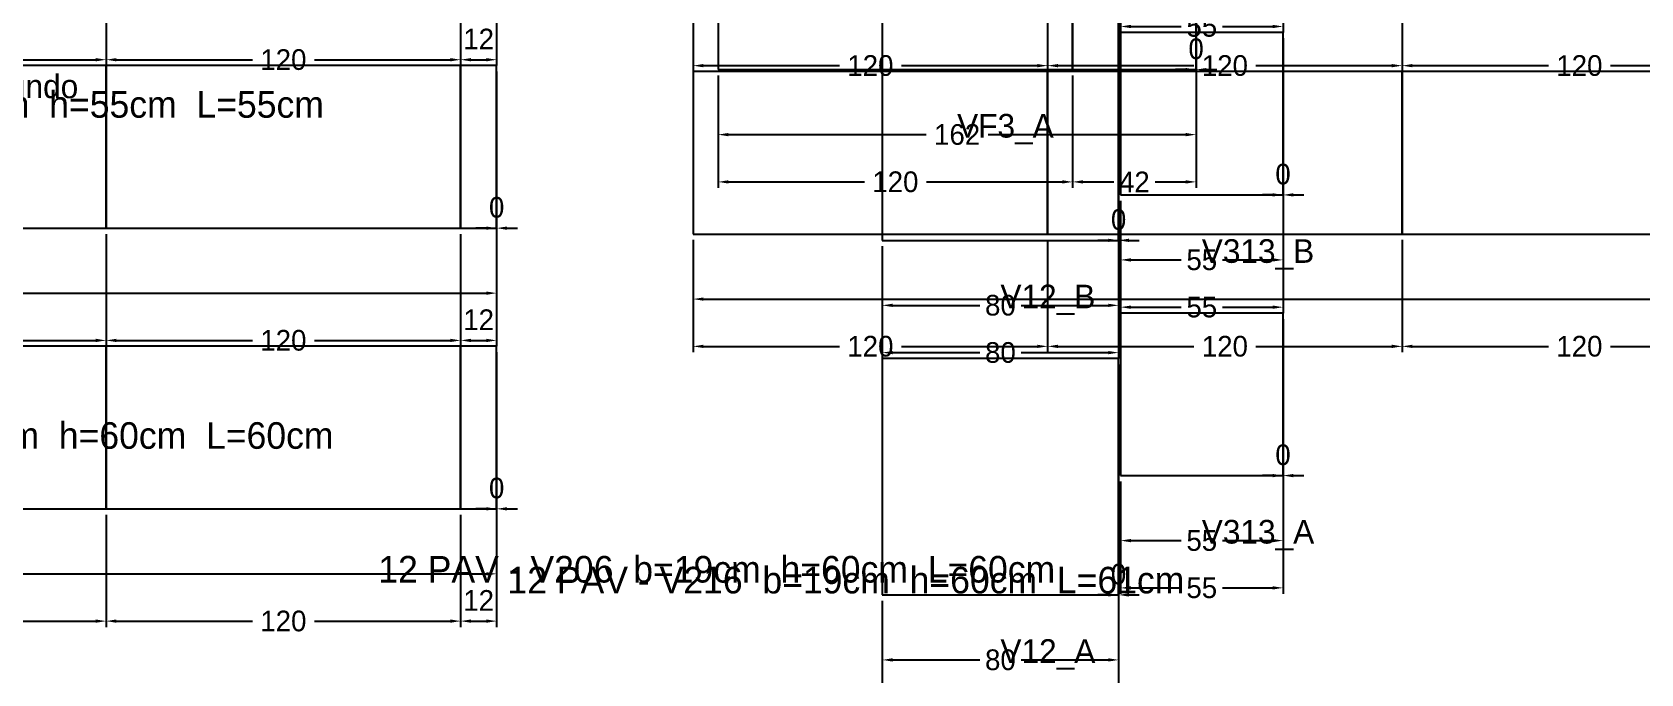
# Model space of a CAD drawing. Header units: metres. Extents: x 946 to 6411, y -603 to 1666.
# Drawn here: x 1641 to 2185, y -108 to 110 of the extents above; entities that cross this region are included whole.
import ezdxf

# ---------------------------------------------------------------- set-up
doc = ezdxf.new("R2010")
doc.units = ezdxf.units.M
doc.layers.add('COTA', color=3, linetype='Continuous')
doc.dimstyles.new('COTA_VIG', dxfattribs={"dimtxt": 7, "dimasz": 3.5, "dimexe": 2, "dimexo": 2, "dimgap": 1.5, "dimtad": 1, "dimdec": 1, "dimcen": 2.5, "dimclrd": 3, "dimclre": 3, "dimclrt": 3, "dimazin": 3, "dimtfac": 1, "dimtmove": 0, "dimatfit": 3})

# ---------------------------------------------------------------- blocks, each defined once
blk = doc.blocks.new('_CLOSEDFILLED')
at = {"color": 0, "linetype": 'BYBLOCK'}
blk.add_solid([(-1, 0.16), (0, 0), (-1, -0.16)], dxfattribs=at)
blk = doc.blocks.new('*D49')
at = {"color": 3}
for p, q in [((1872.91, 94.94), (1872.91, 72.94)), ((2034.71, 94.94), (2034.71, 72.94)), ((1876.41, 74.94), (1943.31, 74.94)), ((1964.31, 74.94), (2031.21, 74.94))]:
    blk.add_line(p, q, dxfattribs=at)
at = {"layer": 'Defpoints'}
for p in [(1872.91, 96.94), (2034.71, 96.94), (1872.91, 74.94)]:
    blk.add_point(p, dxfattribs=at)
at = {"layer": 'COTA', "color": 3, "xscale": 3.5, "yscale": 3.5, "rotation": 180}
blk.add_blockref('_CLOSEDFILLED', (1872.91, 74.94), dxfattribs=at)
at = {"layer": 'COTA', "color": 3, "xscale": 3.5, "yscale": 3.5}
blk.add_blockref('_CLOSEDFILLED', (2034.71, 74.94), dxfattribs=at)
at = {"layer": 'COTA', "color": 3, "insert": (1953.81, 74.94), "char_height": 7, "attachment_point": 5}
blk.add_mtext('162', dxfattribs=at)
blk = doc.blocks.new('*D50')
at = {"color": 3}
for p, q in [((1872.91, 94.94), (1872.91, 56.94)), ((1992.91, 94.94), (1992.91, 56.94)), ((1876.41, 58.94), (1922.41, 58.94)), ((1943.41, 58.94), (1989.41, 58.94))]:
    blk.add_line(p, q, dxfattribs=at)
at = {"layer": 'Defpoints'}
for p in [(1872.91, 96.94), (1992.91, 96.94), (1872.91, 58.94)]:
    blk.add_point(p, dxfattribs=at)
at = {"layer": 'COTA', "color": 3, "xscale": 3.5, "yscale": 3.5, "rotation": 180}
blk.add_blockref('_CLOSEDFILLED', (1872.91, 58.94), dxfattribs=at)
at = {"layer": 'COTA', "color": 3, "xscale": 3.5, "yscale": 3.5}
blk.add_blockref('_CLOSEDFILLED', (1992.91, 58.94), dxfattribs=at)
at = {"layer": 'COTA', "color": 3, "insert": (1932.91, 58.94), "char_height": 7, "attachment_point": 5}
blk.add_mtext('120', dxfattribs=at)
blk = doc.blocks.new('*D51')
at = {"color": 3}
for p, q in [((1992.91, 94.94), (1992.91, 56.94)), ((2034.71, 94.94), (2034.71, 56.94)), ((1996.41, 58.94), (2006.81, 58.94)), ((2020.81, 58.94), (2031.21, 58.94))]:
    blk.add_line(p, q, dxfattribs=at)
at = {"layer": 'Defpoints'}
for p in [(1992.91, 96.94), (2034.71, 96.94), (1992.91, 58.94)]:
    blk.add_point(p, dxfattribs=at)
at = {"layer": 'COTA', "color": 3, "xscale": 3.5, "yscale": 3.5, "rotation": 180}
blk.add_blockref('_CLOSEDFILLED', (1992.91, 58.94), dxfattribs=at)
at = {"layer": 'COTA', "color": 3, "xscale": 3.5, "yscale": 3.5}
blk.add_blockref('_CLOSEDFILLED', (2034.71, 58.94), dxfattribs=at)
at = {"layer": 'COTA', "color": 3, "insert": (2013.81, 58.94), "char_height": 7, "attachment_point": 5}
blk.add_mtext('42', dxfattribs=at)
blk = doc.blocks.new('*D136')
at = {"color": 3}
for p, q in [((1928.47, -82.84), (1928.47, -104.84)), ((2008.47, -82.84), (2008.47, -104.84)), ((1931.97, -102.84), (1961.47, -102.84)), ((1975.47, -102.84), (2004.97, -102.84))]:
    blk.add_line(p, q, dxfattribs=at)
at = {"layer": 'Defpoints'}
for p in [(1928.47, -80.84), (2008.47, -80.84), (1928.47, -102.84)]:
    blk.add_point(p, dxfattribs=at)
at = {"layer": 'COTA', "color": 3, "xscale": 3.5, "yscale": 3.5, "rotation": 180}
blk.add_blockref('_CLOSEDFILLED', (1928.47, -102.84), dxfattribs=at)
at = {"layer": 'COTA', "color": 3, "xscale": 3.5, "yscale": 3.5}
blk.add_blockref('_CLOSEDFILLED', (2008.47, -102.84), dxfattribs=at)
at = {"layer": 'COTA', "color": 3, "insert": (1968.47, -102.84), "char_height": 7, "attachment_point": 5}
blk.add_mtext('80', dxfattribs=at)
blk = doc.blocks.new('*D137')
at = {"color": 3}
for p, q in [((1928.47, -82.84), (1928.47, -120.84)), ((2008.47, -82.84), (2008.47, -120.84)), ((1931.97, -118.84), (1961.47, -118.84)), ((1975.47, -118.84), (2004.97, -118.84))]:
    blk.add_line(p, q, dxfattribs=at)
at = {"layer": 'Defpoints'}
for p in [(1928.47, -80.84), (2008.47, -80.84), (1928.47, -118.84)]:
    blk.add_point(p, dxfattribs=at)
at = {"layer": 'COTA', "color": 3, "xscale": 3.5, "yscale": 3.5, "rotation": 180}
blk.add_blockref('_CLOSEDFILLED', (1928.47, -118.84), dxfattribs=at)
at = {"layer": 'COTA', "color": 3, "xscale": 3.5, "yscale": 3.5}
blk.add_blockref('_CLOSEDFILLED', (2008.47, -118.84), dxfattribs=at)
at = {"layer": 'COTA', "color": 3, "insert": (1968.47, -118.84), "char_height": 7, "attachment_point": 5}
blk.add_mtext('80', dxfattribs=at)
blk = doc.blocks.new('*D139')
at = {"color": 3}
for p, q in [((1928.47, 37.16), (1928.47, 15.16)), ((2008.47, 37.16), (2008.47, 15.16)), ((1931.97, 17.16), (1961.47, 17.16)), ((1975.47, 17.16), (2004.97, 17.16))]:
    blk.add_line(p, q, dxfattribs=at)
at = {"layer": 'Defpoints'}
for p in [(1928.47, 39.16), (2008.47, 39.16), (1928.47, 17.16)]:
    blk.add_point(p, dxfattribs=at)
at = {"layer": 'COTA', "color": 3, "xscale": 3.5, "yscale": 3.5, "rotation": 180}
blk.add_blockref('_CLOSEDFILLED', (1928.47, 17.16), dxfattribs=at)
at = {"layer": 'COTA', "color": 3, "xscale": 3.5, "yscale": 3.5}
blk.add_blockref('_CLOSEDFILLED', (2008.47, 17.16), dxfattribs=at)
at = {"layer": 'COTA', "color": 3, "insert": (1968.47, 17.16), "char_height": 7, "attachment_point": 5}
blk.add_mtext('80', dxfattribs=at)
blk = doc.blocks.new('*D140')
at = {"color": 3}
for p, q in [((1928.47, 37.16), (1928.47, -0.84)), ((2008.47, 37.16), (2008.47, -0.84)), ((1931.97, 1.16), (1961.47, 1.16)), ((1975.47, 1.16), (2004.97, 1.16))]:
    blk.add_line(p, q, dxfattribs=at)
at = {"layer": 'Defpoints'}
for p in [(1928.47, 39.16), (2008.47, 39.16), (1928.47, 1.16)]:
    blk.add_point(p, dxfattribs=at)
at = {"layer": 'COTA', "color": 3, "xscale": 3.5, "yscale": 3.5, "rotation": 180}
blk.add_blockref('_CLOSEDFILLED', (1928.47, 1.16), dxfattribs=at)
at = {"layer": 'COTA', "color": 3, "xscale": 3.5, "yscale": 3.5}
blk.add_blockref('_CLOSEDFILLED', (2008.47, 1.16), dxfattribs=at)
at = {"layer": 'COTA', "color": 3, "insert": (1968.47, 1.16), "char_height": 7, "attachment_point": 5}
blk.add_mtext('80', dxfattribs=at)
blk = doc.blocks.new('*D1381')
at = {"color": 3}
for p, q in [((945.75, -53.71), (945.75, -75.71)), ((1797.95, -53.71), (1797.95, -75.71)), ((949.25, -73.71), (1361.35, -73.71)), ((1382.35, -73.71), (1794.45, -73.71))]:
    blk.add_line(p, q, dxfattribs=at)
at = {"layer": 'Defpoints'}
for p in [(945.75, -51.71), (1797.95, -51.71), (945.75, -73.71)]:
    blk.add_point(p, dxfattribs=at)
at = {"layer": 'COTA', "color": 3, "xscale": 3.5, "yscale": 3.5, "rotation": 180}
blk.add_blockref('_CLOSEDFILLED', (945.75, -73.71), dxfattribs=at)
at = {"layer": 'COTA', "color": 3, "xscale": 3.5, "yscale": 3.5}
blk.add_blockref('_CLOSEDFILLED', (1797.95, -73.71), dxfattribs=at)
at = {"layer": 'COTA', "color": 3, "insert": (1371.85, -73.71), "char_height": 7, "attachment_point": 5}
blk.add_mtext('852', dxfattribs=at)
blk = doc.blocks.new('*D1387')
at = {"color": 3}
for p, q in [((1545.75, -53.71), (1545.75, -91.71)), ((1665.75, -53.71), (1665.75, -91.71)), ((1549.25, -89.71), (1595.25, -89.71)), ((1616.25, -89.71), (1662.25, -89.71))]:
    blk.add_line(p, q, dxfattribs=at)
at = {"layer": 'Defpoints'}
for p in [(1545.75, -51.71), (1665.75, -51.71), (1545.75, -89.71)]:
    blk.add_point(p, dxfattribs=at)
at = {"layer": 'COTA', "color": 3, "xscale": 3.5, "yscale": 3.5, "rotation": 180}
blk.add_blockref('_CLOSEDFILLED', (1545.75, -89.71), dxfattribs=at)
at = {"layer": 'COTA', "color": 3, "xscale": 3.5, "yscale": 3.5}
blk.add_blockref('_CLOSEDFILLED', (1665.75, -89.71), dxfattribs=at)
at = {"layer": 'COTA', "color": 3, "insert": (1605.75, -89.71), "char_height": 7, "attachment_point": 5}
blk.add_mtext('120', dxfattribs=at)
blk = doc.blocks.new('*D1388')
at = {"color": 3}
for p, q in [((1665.75, -53.71), (1665.75, -91.71)), ((1785.75, -53.71), (1785.75, -91.71)), ((1669.25, -89.71), (1715.25, -89.71)), ((1736.25, -89.71), (1782.25, -89.71))]:
    blk.add_line(p, q, dxfattribs=at)
at = {"layer": 'Defpoints'}
for p in [(1665.75, -51.71), (1785.75, -51.71), (1665.75, -89.71)]:
    blk.add_point(p, dxfattribs=at)
at = {"layer": 'COTA', "color": 3, "xscale": 3.5, "yscale": 3.5, "rotation": 180}
blk.add_blockref('_CLOSEDFILLED', (1665.75, -89.71), dxfattribs=at)
at = {"layer": 'COTA', "color": 3, "xscale": 3.5, "yscale": 3.5}
blk.add_blockref('_CLOSEDFILLED', (1785.75, -89.71), dxfattribs=at)
at = {"layer": 'COTA', "color": 3, "insert": (1725.75, -89.71), "char_height": 7, "attachment_point": 5}
blk.add_mtext('120', dxfattribs=at)
blk = doc.blocks.new('*D1389')
at = {"color": 3}
for p, q in [((1785.75, -53.71), (1785.75, -91.71)), ((1797.95, -53.71), (1797.95, -91.71)), ((1789.25, -89.71), (1794.45, -89.71))]:
    blk.add_line(p, q, dxfattribs=at)
at = {"layer": 'Defpoints'}
for p in [(1785.75, -51.71), (1797.95, -51.71), (1785.75, -89.71)]:
    blk.add_point(p, dxfattribs=at)
at = {"layer": 'COTA', "color": 3, "xscale": 3.5, "yscale": 3.5, "rotation": 180}
blk.add_blockref('_CLOSEDFILLED', (1785.75, -89.71), dxfattribs=at)
at = {"layer": 'COTA', "color": 3, "xscale": 3.5, "yscale": 3.5}
blk.add_blockref('_CLOSEDFILLED', (1797.95, -89.71), dxfattribs=at)
at = {"layer": 'COTA', "color": 3, "insert": (1791.85, -82.71), "char_height": 7, "attachment_point": 5}
blk.add_mtext('12', dxfattribs=at)
blk = doc.blocks.new('*D1391')
at = {"color": 3}
for p, q in [((945.75, 41.29), (945.75, 19.29)), ((1797.95, 41.29), (1797.95, 19.29)), ((949.25, 21.29), (1361.35, 21.29)), ((1382.35, 21.29), (1794.45, 21.29))]:
    blk.add_line(p, q, dxfattribs=at)
at = {"layer": 'Defpoints'}
for p in [(945.75, 43.29), (1797.95, 43.29), (945.75, 21.29)]:
    blk.add_point(p, dxfattribs=at)
at = {"layer": 'COTA', "color": 3, "xscale": 3.5, "yscale": 3.5, "rotation": 180}
blk.add_blockref('_CLOSEDFILLED', (945.75, 21.29), dxfattribs=at)
at = {"layer": 'COTA', "color": 3, "xscale": 3.5, "yscale": 3.5}
blk.add_blockref('_CLOSEDFILLED', (1797.95, 21.29), dxfattribs=at)
at = {"layer": 'COTA', "color": 3, "insert": (1371.85, 21.29), "char_height": 7, "attachment_point": 5}
blk.add_mtext('852', dxfattribs=at)
blk = doc.blocks.new('*D1397')
at = {"color": 3}
for p, q in [((1545.75, 41.29), (1545.75, 3.29)), ((1665.75, 41.29), (1665.75, 3.29)), ((1549.25, 5.29), (1595.25, 5.29)), ((1616.25, 5.29), (1662.25, 5.29))]:
    blk.add_line(p, q, dxfattribs=at)
at = {"layer": 'Defpoints'}
for p in [(1545.75, 43.29), (1665.75, 43.29), (1545.75, 5.29)]:
    blk.add_point(p, dxfattribs=at)
at = {"layer": 'COTA', "color": 3, "xscale": 3.5, "yscale": 3.5, "rotation": 180}
blk.add_blockref('_CLOSEDFILLED', (1545.75, 5.29), dxfattribs=at)
at = {"layer": 'COTA', "color": 3, "xscale": 3.5, "yscale": 3.5}
blk.add_blockref('_CLOSEDFILLED', (1665.75, 5.29), dxfattribs=at)
at = {"layer": 'COTA', "color": 3, "insert": (1605.75, 5.29), "char_height": 7, "attachment_point": 5}
blk.add_mtext('120', dxfattribs=at)
blk = doc.blocks.new('*D1398')
at = {"color": 3}
for p, q in [((1665.75, 41.29), (1665.75, 3.29)), ((1785.75, 41.29), (1785.75, 3.29)), ((1669.25, 5.29), (1715.25, 5.29)), ((1736.25, 5.29), (1782.25, 5.29))]:
    blk.add_line(p, q, dxfattribs=at)
at = {"layer": 'Defpoints'}
for p in [(1665.75, 43.29), (1785.75, 43.29), (1665.75, 5.29)]:
    blk.add_point(p, dxfattribs=at)
at = {"layer": 'COTA', "color": 3, "xscale": 3.5, "yscale": 3.5, "rotation": 180}
blk.add_blockref('_CLOSEDFILLED', (1665.75, 5.29), dxfattribs=at)
at = {"layer": 'COTA', "color": 3, "xscale": 3.5, "yscale": 3.5}
blk.add_blockref('_CLOSEDFILLED', (1785.75, 5.29), dxfattribs=at)
at = {"layer": 'COTA', "color": 3, "insert": (1725.75, 5.29), "char_height": 7, "attachment_point": 5}
blk.add_mtext('120', dxfattribs=at)
blk = doc.blocks.new('*D1399')
at = {"color": 3}
for p, q in [((1785.75, 41.29), (1785.75, 3.29)), ((1797.95, 41.29), (1797.95, 3.29)), ((1789.25, 5.29), (1794.45, 5.29))]:
    blk.add_line(p, q, dxfattribs=at)
at = {"layer": 'Defpoints'}
for p in [(1785.75, 43.29), (1797.95, 43.29), (1785.75, 5.29)]:
    blk.add_point(p, dxfattribs=at)
at = {"layer": 'COTA', "color": 3, "xscale": 3.5, "yscale": 3.5, "rotation": 180}
blk.add_blockref('_CLOSEDFILLED', (1785.75, 5.29), dxfattribs=at)
at = {"layer": 'COTA', "color": 3, "xscale": 3.5, "yscale": 3.5}
blk.add_blockref('_CLOSEDFILLED', (1797.95, 5.29), dxfattribs=at)
at = {"layer": 'COTA', "color": 3, "insert": (1791.85, 12.29), "char_height": 7, "attachment_point": 5}
blk.add_mtext('12', dxfattribs=at)
blk = doc.blocks.new('*D1407')
at = {"color": 3}
for p, q in [((1545.75, 136.29), (1545.75, 98.29)), ((1665.75, 136.29), (1665.75, 98.29)), ((1549.25, 100.29), (1595.25, 100.29)), ((1616.25, 100.29), (1662.25, 100.29))]:
    blk.add_line(p, q, dxfattribs=at)
at = {"layer": 'Defpoints'}
for p in [(1545.75, 138.29), (1665.75, 138.29), (1545.75, 100.29)]:
    blk.add_point(p, dxfattribs=at)
at = {"layer": 'COTA', "color": 3, "xscale": 3.5, "yscale": 3.5, "rotation": 180}
blk.add_blockref('_CLOSEDFILLED', (1545.75, 100.29), dxfattribs=at)
at = {"layer": 'COTA', "color": 3, "xscale": 3.5, "yscale": 3.5}
blk.add_blockref('_CLOSEDFILLED', (1665.75, 100.29), dxfattribs=at)
at = {"layer": 'COTA', "color": 3, "insert": (1605.75, 100.29), "char_height": 7, "attachment_point": 5}
blk.add_mtext('120', dxfattribs=at)
blk = doc.blocks.new('*D1408')
at = {"color": 3}
for p, q in [((1665.75, 136.29), (1665.75, 98.29)), ((1785.75, 136.29), (1785.75, 98.29)), ((1669.25, 100.29), (1715.25, 100.29)), ((1736.25, 100.29), (1782.25, 100.29))]:
    blk.add_line(p, q, dxfattribs=at)
at = {"layer": 'Defpoints'}
for p in [(1665.75, 138.29), (1785.75, 138.29), (1665.75, 100.29)]:
    blk.add_point(p, dxfattribs=at)
at = {"layer": 'COTA', "color": 3, "xscale": 3.5, "yscale": 3.5, "rotation": 180}
blk.add_blockref('_CLOSEDFILLED', (1665.75, 100.29), dxfattribs=at)
at = {"layer": 'COTA', "color": 3, "xscale": 3.5, "yscale": 3.5}
blk.add_blockref('_CLOSEDFILLED', (1785.75, 100.29), dxfattribs=at)
at = {"layer": 'COTA', "color": 3, "insert": (1725.75, 100.29), "char_height": 7, "attachment_point": 5}
blk.add_mtext('120', dxfattribs=at)
blk = doc.blocks.new('*D1409')
at = {"color": 3}
for p, q in [((1785.75, 136.29), (1785.75, 98.29)), ((1797.95, 136.29), (1797.95, 98.29)), ((1789.25, 100.29), (1794.45, 100.29))]:
    blk.add_line(p, q, dxfattribs=at)
at = {"layer": 'Defpoints'}
for p in [(1785.75, 138.29), (1797.95, 138.29), (1785.75, 100.29)]:
    blk.add_point(p, dxfattribs=at)
at = {"layer": 'COTA', "color": 3, "xscale": 3.5, "yscale": 3.5, "rotation": 180}
blk.add_blockref('_CLOSEDFILLED', (1785.75, 100.29), dxfattribs=at)
at = {"layer": 'COTA', "color": 3, "xscale": 3.5, "yscale": 3.5}
blk.add_blockref('_CLOSEDFILLED', (1797.95, 100.29), dxfattribs=at)
at = {"layer": 'COTA', "color": 3, "insert": (1791.85, 107.29), "char_height": 7, "attachment_point": 5}
blk.add_mtext('12', dxfattribs=at)
blk = doc.blocks.new('*D1465')
at = {"color": 3}
for p, q in [((2009.13, -42.46), (2009.13, -64.46)), ((2064.13, -42.46), (2064.13, -64.46)), ((2012.63, -62.46), (2029.63, -62.46)), ((2043.63, -62.46), (2060.63, -62.46))]:
    blk.add_line(p, q, dxfattribs=at)
at = {"layer": 'Defpoints'}
for p in [(2009.13, -40.46), (2064.13, -40.46), (2009.13, -62.46)]:
    blk.add_point(p, dxfattribs=at)
at = {"layer": 'COTA', "color": 3, "xscale": 3.5, "yscale": 3.5, "rotation": 180}
blk.add_blockref('_CLOSEDFILLED', (2009.13, -62.46), dxfattribs=at)
at = {"layer": 'COTA', "color": 3, "xscale": 3.5, "yscale": 3.5}
blk.add_blockref('_CLOSEDFILLED', (2064.13, -62.46), dxfattribs=at)
at = {"layer": 'COTA', "color": 3, "insert": (2036.63, -62.46), "char_height": 7, "attachment_point": 5}
blk.add_mtext('55', dxfattribs=at)
blk = doc.blocks.new('*D1466')
at = {"color": 3}
for p, q in [((2009.13, -42.46), (2009.13, -80.46)), ((2064.13, -42.46), (2064.13, -80.46)), ((2012.63, -78.46), (2029.63, -78.46)), ((2043.63, -78.46), (2060.63, -78.46))]:
    blk.add_line(p, q, dxfattribs=at)
at = {"layer": 'Defpoints'}
for p in [(2009.13, -40.46), (2064.13, -40.46), (2009.13, -78.46)]:
    blk.add_point(p, dxfattribs=at)
at = {"layer": 'COTA', "color": 3, "xscale": 3.5, "yscale": 3.5, "rotation": 180}
blk.add_blockref('_CLOSEDFILLED', (2009.13, -78.46), dxfattribs=at)
at = {"layer": 'COTA', "color": 3, "xscale": 3.5, "yscale": 3.5}
blk.add_blockref('_CLOSEDFILLED', (2064.13, -78.46), dxfattribs=at)
at = {"layer": 'COTA', "color": 3, "insert": (2036.63, -78.46), "char_height": 7, "attachment_point": 5}
blk.add_mtext('55', dxfattribs=at)
blk = doc.blocks.new('*D1468')
at = {"color": 3}
for p, q in [((2009.13, 52.54), (2009.13, 30.54)), ((2064.13, 52.54), (2064.13, 30.54)), ((2012.63, 32.54), (2029.63, 32.54)), ((2043.63, 32.54), (2060.63, 32.54))]:
    blk.add_line(p, q, dxfattribs=at)
at = {"layer": 'Defpoints'}
for p in [(2009.13, 54.54), (2064.13, 54.54), (2009.13, 32.54)]:
    blk.add_point(p, dxfattribs=at)
at = {"layer": 'COTA', "color": 3, "xscale": 3.5, "yscale": 3.5, "rotation": 180}
blk.add_blockref('_CLOSEDFILLED', (2009.13, 32.54), dxfattribs=at)
at = {"layer": 'COTA', "color": 3, "xscale": 3.5, "yscale": 3.5}
blk.add_blockref('_CLOSEDFILLED', (2064.13, 32.54), dxfattribs=at)
at = {"layer": 'COTA', "color": 3, "insert": (2036.63, 32.54), "char_height": 7, "attachment_point": 5}
blk.add_mtext('55', dxfattribs=at)
blk = doc.blocks.new('*D1469')
at = {"color": 3}
for p, q in [((2009.13, 52.54), (2009.13, 14.54)), ((2064.13, 52.54), (2064.13, 14.54)), ((2012.63, 16.54), (2029.63, 16.54)), ((2043.63, 16.54), (2060.63, 16.54))]:
    blk.add_line(p, q, dxfattribs=at)
at = {"layer": 'Defpoints'}
for p in [(2009.13, 54.54), (2064.13, 54.54), (2009.13, 16.54)]:
    blk.add_point(p, dxfattribs=at)
at = {"layer": 'COTA', "color": 3, "xscale": 3.5, "yscale": 3.5, "rotation": 180}
blk.add_blockref('_CLOSEDFILLED', (2009.13, 16.54), dxfattribs=at)
at = {"layer": 'COTA', "color": 3, "xscale": 3.5, "yscale": 3.5}
blk.add_blockref('_CLOSEDFILLED', (2064.13, 16.54), dxfattribs=at)
at = {"layer": 'COTA', "color": 3, "insert": (2036.63, 16.54), "char_height": 7, "attachment_point": 5}
blk.add_mtext('55', dxfattribs=at)
blk = doc.blocks.new('*D1472')
at = {"color": 3}
for p, q in [((2009.13, 147.54), (2009.13, 109.54)), ((2064.13, 147.54), (2064.13, 109.54)), ((2012.63, 111.54), (2029.63, 111.54)), ((2043.63, 111.54), (2060.63, 111.54))]:
    blk.add_line(p, q, dxfattribs=at)
at = {"layer": 'Defpoints'}
for p in [(2009.13, 149.54), (2064.13, 149.54), (2009.13, 111.54)]:
    blk.add_point(p, dxfattribs=at)
at = {"layer": 'COTA', "color": 3, "xscale": 3.5, "yscale": 3.5, "rotation": 180}
blk.add_blockref('_CLOSEDFILLED', (2009.13, 111.54), dxfattribs=at)
at = {"layer": 'COTA', "color": 3, "xscale": 3.5, "yscale": 3.5}
blk.add_blockref('_CLOSEDFILLED', (2064.13, 111.54), dxfattribs=at)
at = {"layer": 'COTA', "color": 3, "insert": (2036.63, 111.54), "char_height": 7, "attachment_point": 5}
blk.add_mtext('55', dxfattribs=at)
blk = doc.blocks.new('*D1846')
at = {"color": 3}
for p, q in [((1864.45, 39.28), (1864.45, 17.28)), ((2719.65, 39.28), (2719.65, 17.28)), ((1867.95, 19.28), (2281.55, 19.28)), ((2302.55, 19.28), (2716.15, 19.28))]:
    blk.add_line(p, q, dxfattribs=at)
at = {"layer": 'Defpoints'}
for p in [(1864.45, 41.28), (2719.65, 41.28), (1864.45, 19.28)]:
    blk.add_point(p, dxfattribs=at)
at = {"layer": 'COTA', "color": 3, "xscale": 3.5, "yscale": 3.5, "rotation": 180}
blk.add_blockref('_CLOSEDFILLED', (1864.45, 19.28), dxfattribs=at)
at = {"layer": 'COTA', "color": 3, "xscale": 3.5, "yscale": 3.5}
blk.add_blockref('_CLOSEDFILLED', (2719.65, 19.28), dxfattribs=at)
at = {"layer": 'COTA', "color": 3, "insert": (2292.05, 19.28), "char_height": 7, "attachment_point": 5}
blk.add_mtext('855', dxfattribs=at)
blk = doc.blocks.new('*D1847')
at = {"color": 3}
for p, q in [((1864.45, 39.28), (1864.45, 1.28)), ((1984.45, 39.28), (1984.45, 1.28)), ((1867.95, 3.28), (1913.95, 3.28)), ((1934.95, 3.28), (1980.95, 3.28))]:
    blk.add_line(p, q, dxfattribs=at)
at = {"layer": 'Defpoints'}
for p in [(1864.45, 41.28), (1984.45, 41.28), (1864.45, 3.28)]:
    blk.add_point(p, dxfattribs=at)
at = {"layer": 'COTA', "color": 3, "xscale": 3.5, "yscale": 3.5, "rotation": 180}
blk.add_blockref('_CLOSEDFILLED', (1864.45, 3.28), dxfattribs=at)
at = {"layer": 'COTA', "color": 3, "xscale": 3.5, "yscale": 3.5}
blk.add_blockref('_CLOSEDFILLED', (1984.45, 3.28), dxfattribs=at)
at = {"layer": 'COTA', "color": 3, "insert": (1924.45, 3.28), "char_height": 7, "attachment_point": 5}
blk.add_mtext('120', dxfattribs=at)
blk = doc.blocks.new('*D1848')
at = {"color": 3}
for p, q in [((1984.45, 39.28), (1984.45, 1.28)), ((2104.45, 39.28), (2104.45, 1.28)), ((1987.95, 3.28), (2033.95, 3.28)), ((2054.95, 3.28), (2100.95, 3.28))]:
    blk.add_line(p, q, dxfattribs=at)
at = {"layer": 'Defpoints'}
for p in [(1984.45, 41.28), (2104.45, 41.28), (1984.45, 3.28)]:
    blk.add_point(p, dxfattribs=at)
at = {"layer": 'COTA', "color": 3, "xscale": 3.5, "yscale": 3.5, "rotation": 180}
blk.add_blockref('_CLOSEDFILLED', (1984.45, 3.28), dxfattribs=at)
at = {"layer": 'COTA', "color": 3, "xscale": 3.5, "yscale": 3.5}
blk.add_blockref('_CLOSEDFILLED', (2104.45, 3.28), dxfattribs=at)
at = {"layer": 'COTA', "color": 3, "insert": (2044.45, 3.28), "char_height": 7, "attachment_point": 5}
blk.add_mtext('120', dxfattribs=at)
blk = doc.blocks.new('*D1849')
at = {"color": 3}
for p, q in [((2104.45, 39.28), (2104.45, 1.28)), ((2224.45, 39.28), (2224.45, 1.28)), ((2107.95, 3.28), (2153.95, 3.28)), ((2174.95, 3.28), (2220.95, 3.28))]:
    blk.add_line(p, q, dxfattribs=at)
at = {"layer": 'Defpoints'}
for p in [(2104.45, 41.28), (2224.45, 41.28), (2104.45, 3.28)]:
    blk.add_point(p, dxfattribs=at)
at = {"layer": 'COTA', "color": 3, "xscale": 3.5, "yscale": 3.5, "rotation": 180}
blk.add_blockref('_CLOSEDFILLED', (2104.45, 3.28), dxfattribs=at)
at = {"layer": 'COTA', "color": 3, "xscale": 3.5, "yscale": 3.5}
blk.add_blockref('_CLOSEDFILLED', (2224.45, 3.28), dxfattribs=at)
at = {"layer": 'COTA', "color": 3, "insert": (2164.45, 3.28), "char_height": 7, "attachment_point": 5}
blk.add_mtext('120', dxfattribs=at)
blk = doc.blocks.new('*D1857')
at = {"color": 3}
for p, q in [((1864.45, 134.28), (1864.45, 96.28)), ((1984.45, 134.28), (1984.45, 96.28)), ((1867.95, 98.28), (1913.95, 98.28)), ((1934.95, 98.28), (1980.95, 98.28))]:
    blk.add_line(p, q, dxfattribs=at)
at = {"layer": 'Defpoints'}
for p in [(1864.45, 136.28), (1984.45, 136.28), (1864.45, 98.28)]:
    blk.add_point(p, dxfattribs=at)
at = {"layer": 'COTA', "color": 3, "xscale": 3.5, "yscale": 3.5, "rotation": 180}
blk.add_blockref('_CLOSEDFILLED', (1864.45, 98.28), dxfattribs=at)
at = {"layer": 'COTA', "color": 3, "xscale": 3.5, "yscale": 3.5}
blk.add_blockref('_CLOSEDFILLED', (1984.45, 98.28), dxfattribs=at)
at = {"layer": 'COTA', "color": 3, "insert": (1924.45, 98.28), "char_height": 7, "attachment_point": 5}
blk.add_mtext('120', dxfattribs=at)
blk = doc.blocks.new('*D1858')
at = {"color": 3}
for p, q in [((1984.45, 134.28), (1984.45, 96.28)), ((2104.45, 134.28), (2104.45, 96.28)), ((1987.95, 98.28), (2033.95, 98.28)), ((2054.95, 98.28), (2100.95, 98.28))]:
    blk.add_line(p, q, dxfattribs=at)
at = {"layer": 'Defpoints'}
for p in [(1984.45, 136.28), (2104.45, 136.28), (1984.45, 98.28)]:
    blk.add_point(p, dxfattribs=at)
at = {"layer": 'COTA', "color": 3, "xscale": 3.5, "yscale": 3.5, "rotation": 180}
blk.add_blockref('_CLOSEDFILLED', (1984.45, 98.28), dxfattribs=at)
at = {"layer": 'COTA', "color": 3, "xscale": 3.5, "yscale": 3.5}
blk.add_blockref('_CLOSEDFILLED', (2104.45, 98.28), dxfattribs=at)
at = {"layer": 'COTA', "color": 3, "insert": (2044.45, 98.28), "char_height": 7, "attachment_point": 5}
blk.add_mtext('120', dxfattribs=at)
blk = doc.blocks.new('*D1859')
at = {"color": 3}
for p, q in [((2104.45, 134.28), (2104.45, 96.28)), ((2224.45, 134.28), (2224.45, 96.28)), ((2107.95, 98.28), (2153.95, 98.28)), ((2174.95, 98.28), (2220.95, 98.28))]:
    blk.add_line(p, q, dxfattribs=at)
at = {"layer": 'Defpoints'}
for p in [(2104.45, 136.28), (2224.45, 136.28), (2104.45, 98.28)]:
    blk.add_point(p, dxfattribs=at)
at = {"layer": 'COTA', "color": 3, "xscale": 3.5, "yscale": 3.5, "rotation": 180}
blk.add_blockref('_CLOSEDFILLED', (2104.45, 98.28), dxfattribs=at)
at = {"layer": 'COTA', "color": 3, "xscale": 3.5, "yscale": 3.5}
blk.add_blockref('_CLOSEDFILLED', (2224.45, 98.28), dxfattribs=at)
at = {"layer": 'COTA', "color": 3, "insert": (2164.45, 98.28), "char_height": 7, "attachment_point": 5}
blk.add_mtext('120', dxfattribs=at)

msp = doc.modelspace()

# ---------------------------------------------------------------- linework, layer by layer
at = {"layer": 'Paineis'}
for points in [[(1872.91, 96.94), (1992.91, 96.94), (1992.91, 151.94), (1872.91, 151.94)], [(1992.91, 96.94), (2034.71, 96.94), (2034.71, 151.94), (1992.91, 151.94)], [(1928.47, 39.16), (2008.47, 39.16), (2008.47, 119.16), (1928.47, 119.16)], [(2009.13, 54.54), (2064.13, 54.54), (2064.13, 109.54), (2009.13, 109.54)], [(1545.75, 43.29), (1665.75, 43.29), (1665.75, 98.29), (1545.75, 98.29)], [(1665.75, 43.29), (1785.75, 43.29), (1785.75, 98.29), (1665.75, 98.29)], [(1785.75, 43.29), (1797.95, 43.29), (1797.95, 98.29), (1785.75, 98.29)], [(1864.45, 41.28), (1984.45, 41.28), (1984.45, 96.28), (1864.45, 96.28)], [(1984.45, 41.28), (2104.45, 41.28), (2104.45, 96.28), (1984.45, 96.28)], [(2104.45, 41.28), (2224.45, 41.28), (2224.45, 96.28), (2104.45, 96.28)], [(2009.13, -40.46), (2064.13, -40.46), (2064.13, 14.54), (2009.13, 14.54)], [(1545.75, -51.71), (1665.75, -51.71), (1665.75, 3.29), (1545.75, 3.29)], [(1665.75, -51.71), (1785.75, -51.71), (1785.75, 3.29), (1665.75, 3.29)], [(1785.75, -51.71), (1797.95, -51.71), (1797.95, 3.29), (1785.75, 3.29)], [(1928.47, -80.84), (2008.47, -80.84), (2008.47, -0.84), (1928.47, -0.84)]]:
    msp.add_lwpolyline(points, close=True, dxfattribs=at)

# ---------------------------------------------------------------- texts
at = {"layer": 'NOMENCLATURA', "char_height": 9, "attachment_point": 1}
for s, insert in [('12 PAV - V9  b=14cm  h=55cm  L=55cm', (1523.73, 89.66)), ('12 PAV - V219  b=30cm  h=60cm  L=60cm', (1513.59, -22.39)), ('12 PAV - V206  b=19cm  h=60cm  L=60cm', (1757.88, -67.66)), ('12 PAV - V216  b=19cm  h=60cm  L=61cm', (1801.6, -71.33))]:
    msp.add_mtext(s, dxfattribs=dict(at, insert=insert))
at = {"layer": 'Texto Secao', "char_height": 8, "attachment_point": 1}
for s, insert in [('V214_Fundo', (1595.05, 95.28)), ('VF3_A', (1953.81, 81.94)), ('V313_B', (2036.63, 39.54)), ('V12_B', (1968.47, 24.16)), ('V313_A', (2036.63, -55.46)), ('V12_A', (1968.47, -95.84))]:
    msp.add_mtext(s, dxfattribs=dict(at, insert=insert))

# ---------------------------------------------------------------- dimensions: what is measured, and where the dimension line sits
at = {"layer": 'COTA'}
for base, p1, p2, picture, middle in [((2009.13, 111.54), (2009.13, 149.54), (2064.13, 149.54), '*D1472', (2036.63, 111.54)), ((1545.75, 100.29), (1545.75, 138.29), (1665.75, 138.29), '*D1407', (1605.75, 100.29)), ((1665.75, 100.29), (1665.75, 138.29), (1785.75, 138.29), '*D1408', (1725.75, 100.29)), ((1785.75, 100.29), (1785.75, 138.29), (1797.95, 138.29), '*D1409', (1791.85, 107.29)), ((1864.45, 98.28), (1864.45, 136.28), (1984.45, 136.28), '*D1857', (1924.45, 98.28)), ((1984.45, 98.28), (1984.45, 136.28), (2104.45, 136.28), '*D1858', (2044.45, 98.28)), ((2104.45, 98.28), (2104.45, 136.28), (2224.45, 136.28), '*D1859', (2164.45, 98.28)), ((1872.91, 74.94), (1872.91, 96.94), (2034.71, 96.94), '*D49', (1953.81, 74.94)), ((1872.91, 58.94), (1872.91, 96.94), (1992.91, 96.94), '*D50', (1932.91, 58.94)), ((1992.91, 58.94), (1992.91, 96.94), (2034.71, 96.94), '*D51', (2013.81, 58.94)), ((2009.13, 32.54), (2009.13, 54.54), (2064.13, 54.54), '*D1468', (2036.63, 32.54)), ((2009.13, 16.54), (2009.13, 54.54), (2064.13, 54.54), '*D1469', (2036.63, 16.54)), ((945.75, 21.29), (945.75, 43.29), (1797.95, 43.29), '*D1391', (1371.85, 21.29)), ((1545.75, 5.29), (1545.75, 43.29), (1665.75, 43.29), '*D1397', (1605.75, 5.29)), ((1665.75, 5.29), (1665.75, 43.29), (1785.75, 43.29), '*D1398', (1725.75, 5.29)), ((1785.75, 5.29), (1785.75, 43.29), (1797.95, 43.29), '*D1399', (1791.85, 12.29)), ((1864.45, 19.28), (1864.45, 41.28), (2719.65, 41.28), '*D1846', (2292.05, 19.28)), ((1864.45, 3.28), (1864.45, 41.28), (1984.45, 41.28), '*D1847', (1924.45, 3.28)), ((1928.47, 17.16), (1928.47, 39.16), (2008.47, 39.16), '*D139', (1968.47, 17.16)), ((1928.47, 1.16), (1928.47, 39.16), (2008.47, 39.16), '*D140', (1968.47, 1.16)), ((1984.45, 3.28), (1984.45, 41.28), (2104.45, 41.28), '*D1848', (2044.45, 3.28)), ((2104.45, 3.28), (2104.45, 41.28), (2224.45, 41.28), '*D1849', (2164.45, 3.28)), ((2009.13, -62.46), (2009.13, -40.46), (2064.13, -40.46), '*D1465', (2036.63, -62.46)), ((2009.13, -78.46), (2009.13, -40.46), (2064.13, -40.46), '*D1466', (2036.63, -78.46)), ((945.75, -73.71), (945.75, -51.71), (1797.95, -51.71), '*D1381', (1371.85, -73.71)), ((1545.75, -89.71), (1545.75, -51.71), (1665.75, -51.71), '*D1387', (1605.75, -89.71)), ((1665.75, -89.71), (1665.75, -51.71), (1785.75, -51.71), '*D1388', (1725.75, -89.71)), ((1785.75, -89.71), (1785.75, -51.71), (1797.95, -51.71), '*D1389', (1791.85, -82.71)), ((1928.47, -102.84), (1928.47, -80.84), (2008.47, -80.84), '*D136', (1968.47, -102.84)), ((1928.47, -118.84), (1928.47, -80.84), (2008.47, -80.84), '*D137', (1968.47, -118.84))]:
    dim = msp.add_linear_dim(base=base, p1=p1, p2=p2, dimstyle='COTA_VIG', dxfattribs=at)
    dim.commit()
    dim.dimension.update_dxf_attribs({"geometry": picture, "text_midpoint": middle})
for base, p1, p2 in [((2034.71, 96.94), (2034.71, 96.94), (2034.71, 151.94)), ((2008.47, 39.16), (2008.47, 39.16), (2008.47, 119.16)), ((2064.13, 54.54), (2064.13, 54.54), (2064.13, 109.54)), ((1797.95, 43.29), (1797.95, 43.29), (1797.95, 98.29)), ((2064.13, -40.46), (2064.13, -40.46), (2064.13, 14.54)), ((1797.95, -51.71), (1797.95, -51.71), (1797.95, 3.29)), ((2008.47, -80.84), (2008.47, -80.84), (2008.47, -0.84))]:
    msp.add_linear_dim(base=base, p1=p1, p2=p2, dimstyle='COTA_VIG', dxfattribs=at).render()

doc.saveas('drawing.dxf')
